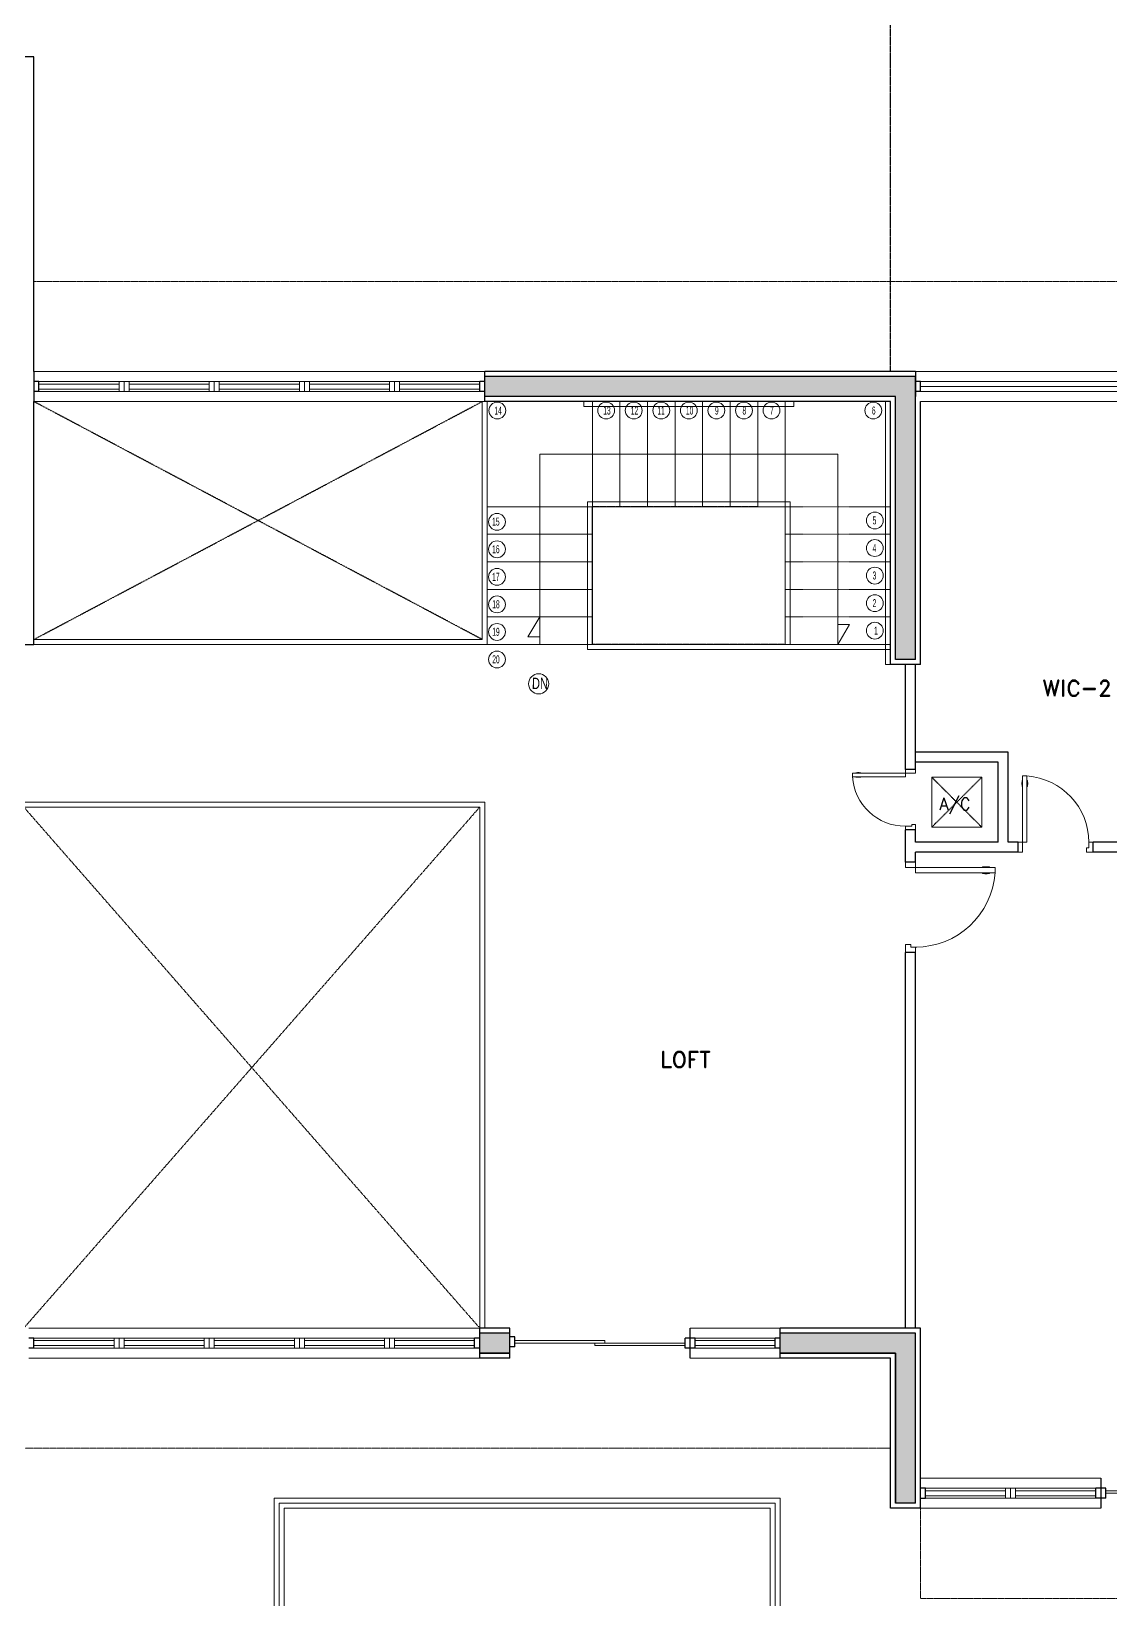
# Model space of a CAD drawing. Header units: inches. Extents: x 437 to 8681, y 26 to 3302.
# Drawn here: x 7282 to 7713, y 2289 to 2916 of the extents above; entities that cross this region are included whole.
import ezdxf
from ezdxf.enums import TextEntityAlignment as Align

# ---------------------------------------------------------------- set-up
doc = ezdxf.new("R2010")
doc.units = ezdxf.units.IN
doc.header["$MEASUREMENT"] = 0
doc.linetypes.add('CONTINUA', pattern=[0])
doc.linetypes.add('HIDDEN2', pattern=[0.1875, 0.125, -0.0625])
for name, color, linetype, lineweight in [('BALCONY RAILING', 3, 'Continuous', 0), ('DOOR', 2, 'Continuous', 0), ('EQUIPMENT', 3, 'Continuous', 0), ('GRADAS', 2, 'Continuous', 5), ('RAILING', 142, 'Continuous', 5), ('STAIR_ELEV', 2, 'Continuous', 5), ('TEXTURE', 8, 'Continuous', 0), ('WALLS', 4, 'Continuous', 30), ('WINDOW', 1, 'Continuous', 0), ('WINDOW FRAME', 3, 'Continuous', 9)]:
    doc.layers.add(name, color=color, linetype=linetype, lineweight=lineweight)
doc.layers.add('TEXT', color=7, linetype='Continuous')
doc.layers.add('TEXTO', color=2, linetype='Continuous')
doc.styles.add('DISCO', font='bgothl.ttf', dxfattribs={"width": 0.5, "height": 0.07})
doc.styles.add('NUMERO GRADAS', font='arial.ttf', dxfattribs={"width": 0.7, "height": 0.07})
doc.styles.add('ROMAND-0.1', font='romand.shx', dxfattribs={"height": 6.4})
doc.styles.add('ROMANS-0.075', font='romans.shx', dxfattribs={"height": 4.8})
pattern_1 = [(50, (4203.2357, -710.9268), (3.5145749, -0.3074855), [0.3675, -4.0425]), (355, (4203.2357, -710.9268), (-0.6798815, 3.6857415), [0.294, -3.234]), (100.4514, (4203.5285, -710.9524), (2.834696, 3.3782538), [0.312327, -3.4355963]), (46.1842, (4203.2357, -709.947), (5.229481, -0.811043), [0.55125, -6.06375]), (96.6356, (4203.6715, -710.0144), (4.579847, 4.7731776), [0.4684904, -5.1533937]), (351.1842, (4203.2357, -709.947), (4.5798435, 4.773181), [0.441, -4.851]), (21, (4203.7257, -710.1918), (2.9248446, -1.9728326), [0.3675, -4.0425]), (326, (4203.7257, -710.1918), (1.192245, 3.5532352), [0.294, -3.234]), (71.4514, (4203.9694, -710.3562), (4.1170909, 1.5803994), [0.312327, -3.4355963]), (37.5, (4203.2357, -710.9268), (0.0595833, 1.63117988), [0, -3.1948, 0, -3.283, 0, -3.24625]), (7.5, (4203.2357, -710.9268), (1.28904073, 1.9326174), [0, -1.8718, 0, -3.1213, 0, -1.23725]), (327.5, (4202.143, -710.9268), (2.61572994, -0.11051887), [0, -1.225, 0, -3.822, 0, -5.0715]), (317.5, (4201.653, -710.9268), (2.8576122, 0.4905144), [0, -1.5925, 0, -2.5382, 0, -3.6015])]

msp = doc.modelspace()

# ---------------------------------------------------------------- hatches: boundary and pattern name
at = {"layer": 'TEXTURE'}
h = msp.add_hatch(dxfattribs=at)
h.set_pattern_fill('AR-CONC', color=8, scale=0.49)
h.set_pattern_definition(pattern_1)
h.paths.add_polyline_path([(7635.04725, 2664.95018), (7627.04725, 2664.95018), (7627.04725, 2769.95018), (7635.04725, 2769.95018)])
h.paths.add_polyline_path([(7463.04725, 2777.95018), (7463.04725, 2769.95018), (7635.04725, 2769.95018), (7635.04725, 2777.95018)])
h = msp.add_hatch(dxfattribs=at)
h.set_pattern_fill('AR-CONC', color=8, scale=0.49)
h.set_pattern_definition(pattern_1)
h.paths.add_polyline_path([(7461.04725, 2395.95018), (7473.04725, 2395.95018), (7473.04725, 2387.95018), (7461.04725, 2387.95018)])
h.paths.add_polyline_path([(7581.04725, 2395.95018), (7627.04725, 2395.95018), (7627.04725, 2387.95018), (7581.04725, 2387.95018)])
h.paths.add_polyline_path([(7627.04725, 2395.95018), (7635.04725, 2395.95018), (7635.04725, 2327.95018), (7627.04725, 2327.95018)])

# ---------------------------------------------------------------- linework, layer by layer
at = {"layer": 'BALCONY RAILING'}
for p, q in [((7379.04725, 2329.95018), (7581.04725, 2329.95018)), ((7379.04725, 1947.95018), (7379.04725, 2329.95018)), ((7581.04725, 2329.95018), (7581.04725, 2154.2366)), ((7381.04725, 2327.95018), (7579.04725, 2327.95018)), ((7381.04725, 1945.95018), (7381.04725, 2327.95018)), ((7579.04725, 2152.2366), (7579.04725, 2327.95018))]:
    msp.add_line(p, q, dxfattribs=at)
msp.add_lwpolyline([(7929.04725, 2325.95018), (7929.04725, 2150.2366), (7577.04725, 2150.2366), (7577.04725, 2325.95018), (7383.04725, 2325.95018), (7383.04725, 1943.95018), (7043.04725, 1943.95018), (7043.04725, 2349.95018)], dxfattribs=at)
at = {"layer": 'DOOR'}
for p, q in [((7611.29297, 2619.53841), (7611.29297, 2619.70525)), ((7613.2394, 2619.70525), (7611.29297, 2619.70525)), ((7613.2394, 2619.53841), (7611.29297, 2619.53841)), ((7613.2394, 2618.12665), (7611.29297, 2618.12665)), ((7611.29297, 2618.12665), (7611.29297, 2617.95981)), ((7612.57695, 2619.76393), (7611.95542, 2619.76393)), ((7611.95542, 2619.70525), (7611.95542, 2619.76393)), ((7612.57695, 2619.70525), (7612.57695, 2619.76393)), ((7613.2394, 2619.53841), (7613.2394, 2619.70525)), ((7613.2394, 2618.12665), (7613.2394, 2617.95981)), ((7631.04725, 2619.53841), (7631.04725, 2620.95018)), ((7635.04725, 2620.95018), (7631.04725, 2620.95018)), ((7635.04725, 2619.53841), (7631.04725, 2619.53841)), ((7635.04725, 2619.53841), (7635.04725, 2620.95018)), ((7613.2394, 2617.95981), (7611.29297, 2617.95981)), ((7611.95542, 2617.95981), (7611.95542, 2617.90114)), ((7612.57695, 2617.90114), (7611.95542, 2617.90114)), ((7612.57695, 2617.95981), (7612.57695, 2617.90114)), ((7677.53006, 2615.03805), (7677.53006, 2615.81496)), ((7677.60341, 2615.81496), (7677.53006, 2615.81496)), ((7677.60341, 2615.03805), (7677.53006, 2615.03805)), ((7677.81195, 2616.64302), (7677.60341, 2616.64302)), ((7677.60341, 2614.20999), (7677.60341, 2616.64302)), ((7677.81195, 2614.20999), (7677.60341, 2614.20999)), ((7677.81195, 2614.20999), (7677.81195, 2616.64302)), ((7679.57666, 2614.20999), (7679.57666, 2616.64302)), ((7679.57666, 2616.64302), (7679.7852, 2616.64302)), ((7679.57666, 2614.20999), (7679.7852, 2614.20999)), ((7679.7852, 2614.20999), (7679.7852, 2616.64302)), ((7679.7852, 2615.81496), (7679.85855, 2615.81496)), ((7679.7852, 2615.03805), (7679.85855, 2615.03805)), ((7679.85855, 2615.03805), (7679.85855, 2615.81496)), ((7633.63548, 2598.36194), (7631.04725, 2598.36194)), ((7631.04725, 2596.95018), (7631.04725, 2598.36194)), ((7635.04725, 2596.95018), (7631.04725, 2596.95018)), ((7633.63548, 2598.36194), (7632.22372, 2598.36194)), ((7635.04725, 2599.06783), (7633.63548, 2599.06783)), ((7633.63548, 2599.06783), (7633.63548, 2598.36194)), ((7635.04725, 2599.06783), (7633.63548, 2599.06783)), ((7633.63548, 2599.06783), (7633.63548, 2598.36194)), ((7635.04725, 2596.95018), (7635.04725, 2599.06783)), ((7677.81195, 2591.95018), (7676.04725, 2591.95018)), ((7676.04725, 2587.95018), (7676.04725, 2591.95018)), ((7677.81195, 2587.95018), (7676.04725, 2587.95018)), ((7677.81195, 2587.95018), (7677.81195, 2591.95018)), ((7703.40019, 2587.95018), (7703.40019, 2589.71489)), ((7703.40019, 2589.71489), (7704.28254, 2589.71489)), ((7706.04725, 2587.95018), (7703.40019, 2587.95018)), ((7704.28254, 2589.71489), (7704.28254, 2591.95018)), ((7706.04725, 2591.95018), (7704.28254, 2591.95018)), ((7706.04725, 2587.95018), (7706.04725, 2591.95018)), ((7631.04725, 2581.83253), (7631.04725, 2583.95018)), ((7631.04725, 2583.95018), (7635.04725, 2583.95018)), ((7631.04725, 2581.83253), (7635.04725, 2581.83253)), ((7635.04725, 2581.83253), (7635.04725, 2583.95018)), ((7661.75902, 2582.08279), (7664.67866, 2582.08279)), ((7661.75902, 2581.83253), (7661.75902, 2582.08279)), ((7661.75902, 2581.83253), (7664.67866, 2581.83253)), ((7662.7527, 2582.08279), (7662.7527, 2582.1708)), ((7662.7527, 2582.1708), (7663.68498, 2582.1708)), ((7663.68498, 2582.08279), (7663.68498, 2582.1708)), ((7664.67866, 2581.83253), (7664.67866, 2582.08279)), ((7661.75902, 2579.71489), (7664.67866, 2579.71489)), ((7661.75902, 2579.71489), (7661.75902, 2579.46463)), ((7661.75902, 2579.46463), (7664.67866, 2579.46463)), ((7662.7527, 2579.46463), (7662.7527, 2579.37662)), ((7662.7527, 2579.37662), (7663.68498, 2579.37662)), ((7663.68498, 2579.46463), (7663.68498, 2579.37662)), ((7664.67866, 2579.71489), (7664.67866, 2579.46463)), ((7631.04725, 2551.12665), (7633.16489, 2551.12665)), ((7631.04725, 2551.12665), (7633.16489, 2551.12665)), ((7631.04725, 2547.95018), (7631.04725, 2551.12665)), ((7633.16489, 2551.12665), (7633.16489, 2550.06783)), ((7633.16489, 2551.12665), (7633.16489, 2550.06783)), ((7633.16489, 2550.06783), (7635.28254, 2550.06783)), ((7633.16489, 2550.06783), (7635.54725, 2550.06783)), ((7635.04725, 2547.95018), (7635.04725, 2550.06783)), ((7631.04725, 2547.95018), (7635.04725, 2547.95018))]:
    msp.add_line(p, q, dxfattribs=at)
for points in [[(7631.04725, 2619.53841), (7609.87078, 2619.53841), (7609.87078, 2618.12665), (7631.04725, 2618.12665)], [(7677.81195, 2591.95018), (7677.81195, 2618.42077), (7679.57666, 2618.42077), (7679.57666, 2591.95018)], [(7635.04725, 2581.83253), (7666.81195, 2581.83253), (7666.81195, 2579.71489), (7635.04725, 2579.71489)], [(7475.04725, 2392.95018), (7511.04725, 2392.95018), (7511.04725, 2391.95018), (7475.04725, 2391.95018)], [(7543.04725, 2391.95018), (7507.04725, 2391.95018), (7507.04725, 2390.95018), (7543.04725, 2390.95018)], [(7711.04725, 2332.95018), (7747.04725, 2332.95018), (7747.04725, 2331.95018), (7711.04725, 2331.95018)]]:
    msp.add_lwpolyline(points, close=True, dxfattribs=at)
for centre, radius, start, end in [((7631.04725, 2619.58883), 21.22689, 183.94986802, 270), ((7677.74893, 2591.95018), 26.53361, 0, 86.05013198), ((7635.04725, 2581.90816), 31.84034, 270, 356.05013198)]:
    msp.add_arc(centre, radius, start, end, dxfattribs=at)
at = {"layer": 'EQUIPMENT', "linetype": 'HIDDEN2', "ltscale": 1.5}
for p, q in [((7661.54725, 2617.95018), (7641.54725, 2597.95018)), ((7641.54725, 2617.95018), (7661.54725, 2597.95018))]:
    msp.add_line(p, q, dxfattribs=at)
at = {"layer": 'EQUIPMENT'}
msp.add_lwpolyline([(7661.54725, 2617.95018), (7641.54725, 2617.95018), (7641.54725, 2597.95018), (7661.54725, 2597.95018)], close=True, dxfattribs=at)
at = {"layer": 'GRADAS'}
for points in [[(7485.0521, 2673.96889), (7480.33264, 2673.96602), (7485.04725, 2681.95018)], [(7604.04239, 2678.93146), (7608.76185, 2678.93434), (7604.04725, 2670.95018)]]:
    msp.add_lwpolyline(points, dxfattribs=at)
at = {"layer": 'GRADAS', "linetype": 'CONTINUA'}
for centre in [(7468.09658, 2764.37766), (7511.5583, 2764.37766), (7522.5583, 2764.37766), (7533.5583, 2764.37766), (7544.5583, 2764.37766), (7555.5583, 2764.37766), (7566.5583, 2764.37766), (7577.5583, 2764.37766), (7618.21223, 2764.37766), (7467.96658, 2719.95018), (7618.84261, 2720.45018), (7467.96658, 2708.95018), (7618.84261, 2709.45018), (7467.96658, 2697.95018), (7618.84261, 2698.45018), (7467.96658, 2686.95018), (7618.84261, 2687.45018), (7467.96658, 2675.95018), (7618.84261, 2676.45018), (7467.96658, 2664.95018)]:
    msp.add_circle(centre, 3.36042, dxfattribs=at)
at = {"layer": 'GRADAS'}
msp.add_circle((7484.59774, 2655.22185), 4.01471, dxfattribs=at)
at = {"layer": 'RAILING', "color": 3}
for p, q in [((7462.04725, 2672.95018), (7462.04725, 2767.95018)), ((7464.04725, 2670.95018), (7464.04725, 2767.95018)), ((7502.64773, 2765.95018), (7502.64773, 2767.95018)), ((7586.44965, 2765.95018), (7502.64773, 2765.95018)), ((7586.44965, 2765.95018), (7586.44965, 2767.95018)), ((7623.04725, 2662.95018), (7623.04725, 2767.95018)), ((7504.04725, 2668.95018), (7504.04725, 2727.95018)), ((7585.04725, 2727.95018), (7504.04725, 2727.95018)), ((7506.04725, 2670.95018), (7506.04725, 2725.95018)), ((7583.04725, 2725.95018), (7506.04725, 2725.95018)), ((7583.04725, 2670.95018), (7583.04725, 2725.95018)), ((7585.04725, 2670.95018), (7585.04725, 2727.95018)), ((7462.04725, 2672.95018), (7283.04725, 2672.95018)), ((7464.04725, 2670.95018), (7283.04725, 2670.95018)), ((7625.04725, 2668.95018), (7504.04725, 2668.95018)), ((7625.04725, 2670.95018), (7506.04725, 2670.95018)), ((7623.04725, 2662.95018), (7625.04725, 2662.95018)), ((7463.04725, 2608.01173), (7279.04725, 2608.01173)), ((7461.04725, 2605.95018), (7279.04725, 2605.95018)), ((7461.04725, 2605.95018), (7461.04725, 2397.95018)), ((7463.04725, 2397.95018), (7463.04725, 2608.01173))]:
    msp.add_line(p, q, dxfattribs=at)
at = {"layer": 'STAIR_ELEV'}
for p, q in [((7506.04725, 2725.95018), (7506.04725, 2767.95018)), ((7506.04725, 2725.95018), (7464.04725, 2725.95018)), ((7506.04725, 2714.95018), (7464.04725, 2714.95018)), ((7506.04725, 2703.95018), (7464.04725, 2703.95018)), ((7506.04725, 2692.95018), (7464.04725, 2692.95018)), ((7506.04725, 2681.95018), (7464.04725, 2681.95018)), ((7506.04725, 2670.95018), (7464.04725, 2670.95018)), ((7625.04725, 2670.95018), (7583.04725, 2670.95018))]:
    msp.add_line(p, q, dxfattribs=at)
at = {"layer": 'STAIR_ELEV', "ltscale": 0.5}
for p, q in [((7517.04725, 2725.95018), (7517.04725, 2767.95018)), ((7528.04725, 2725.95018), (7528.04725, 2767.95018)), ((7539.04725, 2725.95018), (7539.04725, 2767.95018)), ((7550.04725, 2725.95018), (7550.04725, 2767.95018)), ((7561.04725, 2725.95018), (7561.04725, 2767.95018)), ((7572.04725, 2725.95018), (7572.04725, 2767.95018)), ((7583.04725, 2725.95018), (7583.04725, 2767.95018))]:
    msp.add_line(p, q, dxfattribs=at)
at = {"layer": 'STAIR_ELEV', "linetype": 'HIDDEN2', "ltscale": 0.5}
for p, q in [((7625.04725, 2725.95018), (7583.04725, 2725.95018)), ((7625.04725, 2714.95018), (7583.04725, 2714.95018)), ((7625.04725, 2703.95018), (7583.04725, 2703.95018)), ((7625.04725, 2692.95018), (7583.04725, 2692.95018)), ((7625.04725, 2681.95018), (7583.04725, 2681.95018))]:
    msp.add_line(p, q, dxfattribs=at)
at = {"layer": 'STAIR_ELEV'}
msp.add_lwpolyline([(7485.04725, 2670.95018), (7485.04725, 2746.95018), (7604.04725, 2746.95018), (7604.04725, 2670.95018)], dxfattribs=at)
at = {"layer": 'WALLS', "linetype": 'HIDDEN2'}
for p, q in [((7625.04725, 2779.95018), (7625.04725, 3162.2069)), ((7283.04725, 2672.95018), (7462.04725, 2767.95018)), ((7462.04725, 2672.95018), (7283.04725, 2767.95018)), ((7572.04725, 2725.95018), (7506.04725, 2725.95018)), ((7583.04725, 2670.95018), (7506.04725, 2670.95018)), ((7279.04725, 2397.95018), (7461.04725, 2605.95018)), ((7279.04725, 2605.95018), (7461.04725, 2397.95018))]:
    msp.add_line(p, q, dxfattribs=at)
at = {"layer": 'WALLS'}
for p, q in [((7283.04725, 2905.67626), (7163.04725, 2905.67626)), ((7283.04725, 2779.95018), (7283.04725, 2905.67626)), ((7285.04725, 2775.95018), (7283.04725, 2775.95018)), ((7285.04725, 2771.95018), (7285.04725, 2775.95018)), ((7461.04725, 2771.95018), (7461.04725, 2775.95018)), ((7463.04725, 2775.95018), (7461.04725, 2775.95018)), ((7463.04725, 2767.95018), (7463.04725, 2779.95018)), ((7635.04725, 2779.95018), (7463.04725, 2779.95018)), ((7635.04725, 2777.95018), (7463.04725, 2777.95018)), ((7635.04725, 2664.95018), (7635.04725, 2777.95018)), ((7637.04725, 2771.95018), (7637.04725, 2775.95018)), ((7285.04725, 2771.95018), (7283.04725, 2771.95018)), ((7463.04725, 2771.95018), (7461.04725, 2771.95018)), ((7627.04725, 2769.95018), (7463.04725, 2769.95018)), ((7627.04725, 2664.95018), (7627.04725, 2769.95018)), ((7283.04725, 2670.95018), (7283.04725, 2767.95018)), ((7625.04725, 2767.95018), (7463.04725, 2767.95018)), ((7625.04725, 2662.95018), (7625.04725, 2767.95018)), ((7637.04725, 2662.95018), (7637.04725, 2767.95018)), ((7506.04725, 2670.95018), (7506.04725, 2725.95018)), ((7271.04725, 2670.95018), (7283.04725, 2670.95018)), ((7637.04725, 2662.95018), (7625.04725, 2662.95018)), ((7635.04725, 2664.95018), (7627.04725, 2664.95018)), ((7631.04725, 2620.95018), (7631.04725, 2662.95018)), ((7635.04725, 2620.95018), (7635.04725, 2662.95018)), ((7672.04725, 2627.95018), (7635.04725, 2627.95018)), ((7672.04725, 2591.95018), (7672.04725, 2627.95018)), ((7635.04725, 2620.95018), (7631.04725, 2620.95018)), ((7668.04725, 2623.95018), (7635.04725, 2623.95018)), ((7668.04725, 2591.95018), (7668.04725, 2623.95018)), ((7635.04725, 2596.95018), (7631.04725, 2596.95018)), ((7631.04725, 2583.95018), (7631.04725, 2596.95018)), ((7635.04725, 2591.95018), (7635.04725, 2596.95018)), ((7668.04725, 2591.95018), (7635.04725, 2591.95018)), ((7676.04725, 2587.95018), (7635.04725, 2587.95018)), ((7635.04725, 2583.95018), (7635.04725, 2587.95018)), ((7676.04725, 2591.95018), (7672.04725, 2591.95018)), ((7676.04725, 2587.95018), (7676.04725, 2591.95018)), ((7746.04725, 2591.95018), (7706.04725, 2591.95018)), ((7706.04725, 2587.95018), (7706.04725, 2591.95018)), ((7756.04725, 2587.95018), (7706.04725, 2587.95018)), ((7635.04725, 2583.95018), (7631.04725, 2583.95018)), ((7631.04725, 2397.95018), (7631.04725, 2547.95018)), ((7635.04725, 2547.95018), (7631.04725, 2547.95018)), ((7635.04725, 2397.95018), (7635.04725, 2547.95018)), ((7283.04725, 2393.95018), (7281.04725, 2393.95018)), ((7283.04725, 2389.95018), (7283.04725, 2393.95018)), ((7459.04725, 2389.95018), (7459.04725, 2393.95018)), ((7461.04725, 2393.95018), (7459.04725, 2393.95018)), ((7461.04725, 2385.95018), (7461.04725, 2397.95018)), ((7473.04725, 2397.95018), (7461.04725, 2397.95018)), ((7473.04725, 2395.95018), (7461.04725, 2395.95018)), ((7473.04725, 2385.95018), (7473.04725, 2397.95018)), ((7475.04725, 2394.45018), (7473.04725, 2394.45018)), ((7475.04725, 2390.45018), (7475.04725, 2394.45018)), ((7547.04725, 2393.95018), (7543.04725, 2393.95018)), ((7543.04725, 2389.95018), (7543.04725, 2393.95018)), ((7545.04725, 2397.95018), (7545.04618, 2397.95018)), ((7545.04725, 2395.95018), (7545.04618, 2395.95018)), ((7545.04725, 2385.95018), (7545.04725, 2397.95018)), ((7547.04725, 2389.95018), (7547.04725, 2393.95018)), ((7579.04725, 2389.95018), (7579.04725, 2393.95018)), ((7581.04725, 2393.95018), (7579.04725, 2393.95018)), ((7581.04725, 2385.95018), (7581.04725, 2397.95018)), ((7637.04725, 2397.95018), (7581.04725, 2397.95018)), ((7635.04725, 2395.95018), (7581.04725, 2395.95018)), ((7635.04725, 2327.95018), (7635.04725, 2395.95018)), ((7637.04725, 2325.95018), (7637.04725, 2397.95018)), ((7283.04725, 2389.95018), (7281.04725, 2389.95018)), ((7461.04725, 2389.95018), (7459.04725, 2389.95018)), ((7473.04725, 2387.95018), (7461.04725, 2387.95018)), ((7461.04725, 2387.95018), (7473.04725, 2387.95018)), ((7475.04725, 2390.45018), (7473.04725, 2390.45018)), ((7547.04725, 2389.95018), (7543.04725, 2389.95018)), ((7545.04725, 2387.95018), (7545.04618, 2387.95018)), ((7545.04618, 2387.95018), (7545.04725, 2387.95018)), ((7581.04725, 2389.95018), (7579.04725, 2389.95018)), ((7627.04725, 2387.95018), (7581.04725, 2387.95018)), ((7581.04725, 2387.95018), (7627.04725, 2387.95018)), ((7627.04725, 2327.95018), (7627.04725, 2387.95018)), ((7627.04725, 2387.95018), (7627.04725, 2327.95018)), ((7473.04725, 2385.95018), (7461.04725, 2385.95018)), ((7545.04725, 2385.95018), (7545.04618, 2385.95018)), ((7625.04725, 2385.95018), (7581.04725, 2385.95018)), ((7625.04725, 2325.95018), (7625.04725, 2385.95018)), ((7639.04725, 2329.95018), (7639.04725, 2333.95018)), ((7707.04725, 2329.95018), (7707.04725, 2333.95018)), ((7711.04725, 2333.95018), (7707.04725, 2333.95018)), ((7711.04725, 2329.95018), (7707.04725, 2329.95018)), ((7711.04725, 2329.95018), (7711.04725, 2333.95018)), ((7635.04725, 2325.95018), (7625.04725, 2325.95018)), ((7635.04725, 2327.95018), (7627.04725, 2327.95018)), ((7637.04725, 2325.95018), (7635.04725, 2325.95018))]:
    msp.add_line(p, q, dxfattribs=at)
at = {"layer": 'WALLS', "color": 1, "linetype": 'HIDDEN2', "lineweight": 5}
for p, q in [((7889.04725, 2815.95018), (7283.04725, 2815.95018)), ((7625.04725, 2349.95018), (7051.04725, 2349.95018)), ((7637.04725, 2325.95018), (7637.04725, 2289.95018)), ((7853.04725, 2289.95018), (7637.04725, 2289.95018))]:
    msp.add_line(p, q, dxfattribs=at)
at = {"layer": 'WALLS'}
for points in [[(7283.04725, 2779.95018), (7283.04725, 2767.95018)], [(7635.04725, 2779.95018), (7635.04725, 2769.95018)], [(7637.04725, 2775.95018), (7635.04725, 2775.95018)], [(7637.04725, 2771.95018), (7635.04725, 2771.95018)], [(7709.04725, 2337.95018), (7709.04725, 2325.95018)], [(7639.04725, 2333.95018), (7637.04725, 2333.95018)], [(7639.04725, 2329.92984), (7637.04725, 2329.92984)]]:
    msp.add_lwpolyline(points, dxfattribs=at)
at = {"layer": 'WALLS', "lineweight": 5}
for points in [[(7463.04725, 2779.95018), (7283.04725, 2779.95018)], [(7744.04725, 2779.95018), (7635.04725, 2779.95018)], [(7463.04725, 2767.95018), (7283.04725, 2767.95018)], [(7744.04725, 2767.95018), (7637.04725, 2767.95018)], [(7281.04725, 2397.95018), (7461.04725, 2397.95018)], [(7545.04725, 2397.95018), (7581.04725, 2397.95018)], [(7281.04725, 2385.95018), (7461.04725, 2385.95018)], [(7545.04725, 2385.95018), (7581.04725, 2385.95018)], [(7709.04725, 2337.95018), (7637.04725, 2337.95018)], [(7637.04725, 2325.95018), (7709.04725, 2325.95018)]]:
    msp.add_lwpolyline(points, dxfattribs=at)
at = {"layer": 'WINDOW', "lineweight": 0}
for p, q in [((7317.04725, 2774.95018), (7285.04725, 2774.95018)), ((7353.04725, 2774.95018), (7321.04725, 2774.95018)), ((7389.04725, 2774.95018), (7357.04725, 2774.95018)), ((7425.04725, 2774.95018), (7393.04725, 2774.95018)), ((7461.04725, 2774.95018), (7429.04725, 2774.95018)), ((7317.04725, 2772.95018), (7285.04725, 2772.95018)), ((7353.04725, 2772.95018), (7321.04725, 2772.95018)), ((7389.04725, 2772.95018), (7357.04725, 2772.95018)), ((7425.04725, 2772.95018), (7393.04725, 2772.95018)), ((7461.04725, 2772.95018), (7429.04725, 2772.95018)), ((7742.04725, 2773.95018), (7637.04725, 2773.95018)), ((7315.04725, 2392.95018), (7283.04725, 2392.95018)), ((7351.04725, 2392.95018), (7319.04725, 2392.95018)), ((7387.04725, 2392.95018), (7355.04725, 2392.95018)), ((7423.04725, 2392.95018), (7391.04725, 2392.95018)), ((7459.04725, 2392.95018), (7427.04725, 2392.95018)), ((7579.04725, 2392.95018), (7547.04725, 2392.95018)), ((7315.04725, 2390.95018), (7283.04725, 2390.95018)), ((7351.04725, 2390.95018), (7319.04725, 2390.95018)), ((7387.04725, 2390.95018), (7355.04725, 2390.95018)), ((7423.04725, 2390.95018), (7391.04725, 2390.95018)), ((7459.04725, 2390.95018), (7427.04725, 2390.95018)), ((7579.04725, 2390.95018), (7547.04725, 2390.95018)), ((7671.04725, 2332.95018), (7639.04725, 2332.95018)), ((7671.04725, 2330.95018), (7639.04725, 2330.95018)), ((7707.04725, 2332.95018), (7675.04725, 2332.95018)), ((7707.04725, 2330.95018), (7675.04725, 2330.95018))]:
    msp.add_line(p, q, dxfattribs=at)
at = {"layer": 'WINDOW FRAME'}
for p, q in [((7317.04725, 2775.95018), (7285.04725, 2775.95018)), ((7317.04725, 2771.95018), (7317.04725, 2775.95018)), ((7319.04725, 2775.95018), (7317.04725, 2775.95018)), ((7319.04725, 2771.95018), (7319.04725, 2775.95018)), ((7321.04725, 2775.95018), (7319.04725, 2775.95018)), ((7321.04725, 2771.95018), (7321.04725, 2775.95018)), ((7353.04725, 2775.95018), (7321.04725, 2775.95018)), ((7353.04725, 2771.95018), (7353.04725, 2775.95018)), ((7357.04725, 2775.95018), (7353.04725, 2775.95018)), ((7355.04725, 2771.95018), (7355.04725, 2775.95018)), ((7357.04725, 2771.95018), (7357.04725, 2775.95018)), ((7389.04725, 2775.95018), (7357.04725, 2775.95018)), ((7389.04725, 2771.95018), (7389.04725, 2775.95018)), ((7391.04725, 2775.95018), (7389.04725, 2775.95018)), ((7391.04725, 2771.95018), (7391.04725, 2775.95018)), ((7393.04725, 2775.95018), (7391.04725, 2775.95018)), ((7393.04725, 2771.95018), (7393.04725, 2775.95018)), ((7425.04725, 2775.95018), (7393.04725, 2775.95018)), ((7425.04725, 2771.95018), (7425.04725, 2775.95018)), ((7427.04725, 2775.95018), (7425.04725, 2775.95018)), ((7427.04725, 2771.95018), (7427.04725, 2775.95018)), ((7429.04725, 2775.95018), (7427.04725, 2775.95018)), ((7429.04725, 2771.95018), (7429.04725, 2775.95018)), ((7461.04725, 2775.95018), (7429.04725, 2775.95018)), ((7635.04725, 2775.95018), (7635.04725, 2771.95018)), ((7742.04725, 2775.95018), (7637.04725, 2775.95018)), ((7317.04725, 2771.95018), (7285.04725, 2771.95018)), ((7319.04725, 2771.95018), (7317.04725, 2771.95018)), ((7321.04725, 2771.95018), (7319.04725, 2771.95018)), ((7353.04725, 2771.95018), (7321.04725, 2771.95018)), ((7357.04725, 2771.95018), (7353.04725, 2771.95018)), ((7389.04725, 2771.95018), (7357.04725, 2771.95018)), ((7391.04725, 2771.95018), (7389.04725, 2771.95018)), ((7393.04725, 2771.95018), (7391.04725, 2771.95018)), ((7425.04725, 2771.95018), (7393.04725, 2771.95018)), ((7427.04725, 2771.95018), (7425.04725, 2771.95018)), ((7429.04725, 2771.95018), (7427.04725, 2771.95018)), ((7461.04725, 2771.95018), (7429.04725, 2771.95018)), ((7742.04725, 2771.95018), (7637.04725, 2771.95018)), ((7315.04725, 2393.95018), (7283.04725, 2393.95018)), ((7315.04725, 2389.95018), (7315.04725, 2393.95018)), ((7319.04725, 2393.95018), (7315.04725, 2393.95018)), ((7317.04725, 2389.95018), (7317.04725, 2393.95018)), ((7319.04725, 2389.95018), (7319.04725, 2393.95018)), ((7351.04725, 2393.95018), (7319.04725, 2393.95018)), ((7351.04725, 2389.95018), (7351.04725, 2393.95018)), ((7353.04725, 2393.95018), (7351.04725, 2393.95018)), ((7353.04725, 2389.95018), (7353.04725, 2393.95018)), ((7355.04725, 2393.95018), (7353.04725, 2393.95018)), ((7355.04725, 2389.95018), (7355.04725, 2393.95018)), ((7387.04725, 2393.95018), (7355.04725, 2393.95018)), ((7387.04725, 2389.95018), (7387.04725, 2393.95018)), ((7389.04725, 2393.95018), (7387.04725, 2393.95018)), ((7389.04725, 2389.95018), (7389.04725, 2393.95018)), ((7391.04725, 2393.95018), (7389.04725, 2393.95018)), ((7391.04725, 2389.95018), (7391.04725, 2393.95018)), ((7423.04725, 2393.95018), (7391.04725, 2393.95018)), ((7423.04725, 2389.95018), (7423.04725, 2393.95018)), ((7425.04725, 2393.95018), (7423.04725, 2393.95018)), ((7425.04725, 2389.95018), (7425.04725, 2393.95018)), ((7427.04725, 2393.95018), (7425.04725, 2393.95018)), ((7427.04725, 2389.95018), (7427.04725, 2393.95018)), ((7459.04725, 2393.95018), (7427.04725, 2393.95018)), ((7545.04725, 2389.95018), (7545.04725, 2393.95018)), ((7579.04725, 2393.95018), (7547.04725, 2393.95018)), ((7315.04725, 2389.95018), (7283.04725, 2389.95018)), ((7319.04725, 2389.95018), (7315.04725, 2389.95018)), ((7351.04725, 2389.95018), (7319.04725, 2389.95018)), ((7353.04725, 2389.95018), (7351.04725, 2389.95018)), ((7355.04725, 2389.95018), (7353.04725, 2389.95018)), ((7387.04725, 2389.95018), (7355.04725, 2389.95018)), ((7389.04725, 2389.95018), (7387.04725, 2389.95018)), ((7391.04725, 2389.95018), (7389.04725, 2389.95018)), ((7423.04725, 2389.95018), (7391.04725, 2389.95018)), ((7425.04725, 2389.95018), (7423.04725, 2389.95018)), ((7427.04725, 2389.95018), (7425.04725, 2389.95018)), ((7459.04725, 2389.95018), (7427.04725, 2389.95018)), ((7579.04725, 2389.95018), (7547.04725, 2389.95018)), ((7671.04725, 2333.95018), (7639.04725, 2333.95018)), ((7671.04725, 2329.95018), (7639.04725, 2329.95018)), ((7671.04725, 2329.95018), (7671.04725, 2333.95018)), ((7675.04725, 2333.95018), (7671.04725, 2333.95018)), ((7675.04725, 2329.95018), (7671.04725, 2329.95018)), ((7673.04725, 2329.95018), (7673.04725, 2333.95018)), ((7675.04725, 2329.95018), (7675.04725, 2333.95018)), ((7707.04725, 2333.95018), (7675.04725, 2333.95018)), ((7707.04725, 2329.95018), (7675.04725, 2329.95018)), ((7709.04725, 2329.95018), (7709.04725, 2333.95018))]:
    msp.add_line(p, q, dxfattribs=at)

# ---------------------------------------------------------------- texts
at = {"layer": 'TEXT', "style": 'ROMAND-0.1'}
for s, p in [('WIC-2', (7699.54725, 2653.45018)), ('LOFT', (7543.23751, 2505.16208))]:
    msp.add_text(s, height=6.4, dxfattribs=at).set_placement(p, align=Align.MIDDLE_CENTER)
at = {"layer": 'TEXT', "style": 'ROMANS-0.075'}
msp.add_text('A/C', height=4.8, dxfattribs=at).set_placement((7644.56153, 2604.83589))
at = {"layer": 'TEXTO', "style": 'DISCO'}
for s, insert, char_height, attachment_point in [('14', (7469.89257, 2765.96813), 3.196831, 3), ('13', (7513.35428, 2765.96813), 3.196831, 3), ('12', (7524.35428, 2765.96813), 3.196831, 3), ('11', (7534.97267, 2765.96813), 3.196831, 3), ('10', (7546.35428, 2765.96813), 3.196831, 3), ('9', (7556.46385, 2765.96813), 3.19683, 3), ('8', (7567.46385, 2765.96813), 3.19683, 3), ('7', (7578.46385, 2765.96813), 3.19683, 3), ('6', (7619.11778, 2765.96813), 3.19683, 3), ('15', (7466.01559, 2718.3597), 3.196831, 7), ('5', (7617.93706, 2718.8597), 3.19683, 7), ('16', (7466.01559, 2707.3597), 3.196831, 7), ('4', (7617.93706, 2707.8597), 3.19683, 7), ('17', (7466.01559, 2696.3597), 3.196831, 7), ('3', (7617.93706, 2696.8597), 3.19683, 7), ('18', (7466.06357, 2685.3597), 3.196831, 7), ('2', (7617.93706, 2685.8597), 3.19683, 7), ('19', (7466.06357, 2674.3597), 3.196831, 7), ('1', (7618.54796, 2674.8597), 3.19683, 7), ('20', (7466.06357, 2663.3597), 3.196831, 7)]:
    msp.add_mtext_dynamic_manual_height_columns(s, width=446.4579972, gutter_width=42.21947, heights=[0], dxfattribs=dict(at, insert=insert, char_height=char_height, attachment_point=attachment_point))
at = {"layer": 'TEXTO', "insert": (7481.9247, 2657.68865), "char_height": 4.548426, "attachment_point": 1, "rotation": 359.66504132, "style": 'NUMERO GRADAS'}
msp.add_mtext_dynamic_manual_height_columns('DN', width=0.4179069, gutter_width=602.70946, heights=[0], dxfattribs=at)

doc.saveas('drawing.dxf')
